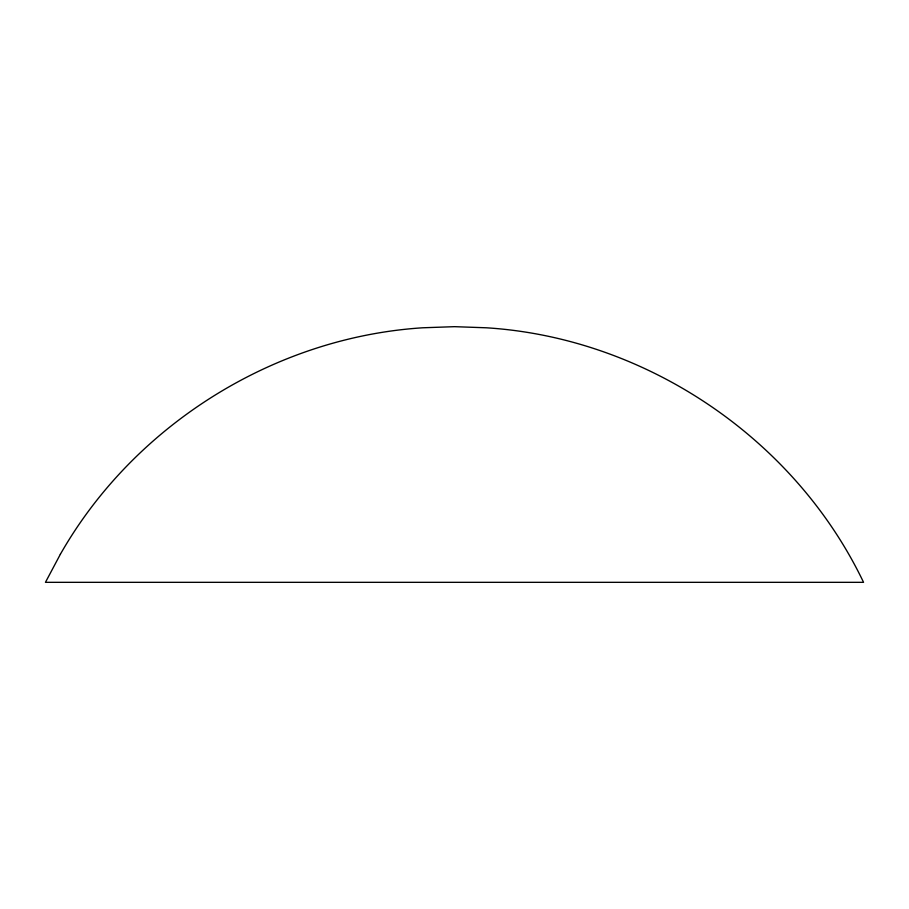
<?xml version="1.0" encoding="UTF-8"?>
<svg xmlns="http://www.w3.org/2000/svg" width="909" height="909" viewBox="0 0 909 909"><rect width="100%" height="100%" fill="white"/><g stroke="black" fill="none" stroke-linecap="round" stroke-linejoin="round"><path stroke-width="1.36" d="M60.358 554.274L45.45 582.328L863.55 582.328C794.671 438.354 645.538 337.75 486.247 327.785L454.5 326.672L422.753 327.785C274.245 337.319 134.009 424.969 60.358 554.274"/></g></svg>
